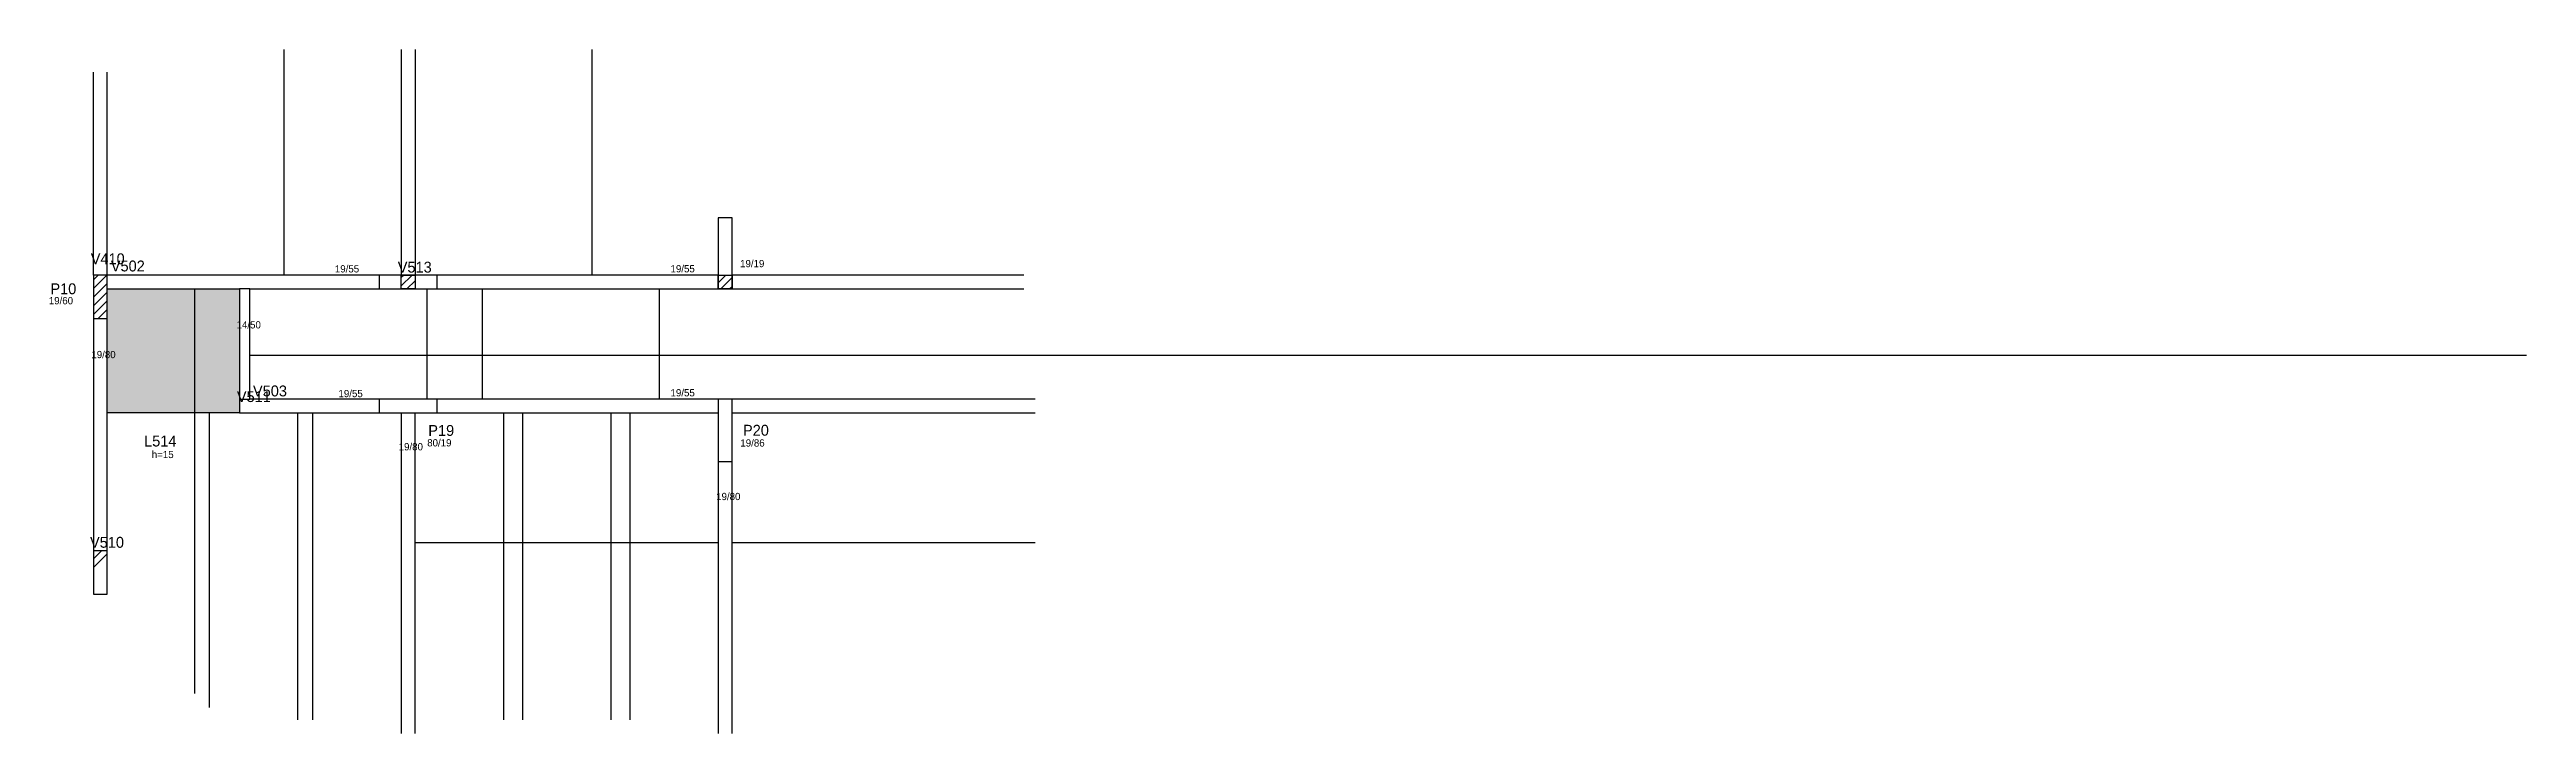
# Model space of a CAD drawing. Header units: metres. Extents: x 3548 to 6963, y 2555 to 3498.
import ezdxf

# ---------------------------------------------------------------- set-up
doc = ezdxf.new("R2010")
doc.units = ezdxf.units.M
for name, color, linetype in [('3', 7, 'Continuous'), ('4', 7, 'Continuous'), ('7', 7, 'Continuous'), ('Painéis', 7, 'Continuous'), ('REAPROVEITAMENTO', 7, 'Continuous')]:
    doc.layers.add(name, color=color, linetype=linetype)

msp = doc.modelspace()

# ---------------------------------------------------------------- hatches: boundary and pattern name
at = {"layer": 'REAPROVEITAMENTO'}
h = msp.add_hatch(color=7, dxfattribs=at)
h.dxf.hatch_style = 1
h.paths.add_polyline_path([(3809.7, 2996.9), (3627.2, 2996.9), (3627.2, 2996.9), (3627.2, 3167.9), (3627.2, 3167.9), (3809.7, 3167.9), (3809.7, 3167.9), (3809.7, 2996.9)])

# ---------------------------------------------------------------- linework, layer by layer
at = {"layer": '3', "color": 7, "lineweight": 25}
for p, q in [((4032.7, 3497.9), (4032.7, 3186.9)), ((4051.7, 3497.9), (4051.7, 3186.9)), ((3608.2, 3168.4), (3626.7, 3186.9)), ((3608.2, 3180.4), (3614.7, 3186.9)), ((4032.7, 3172.2), (4047.5, 3186.9)), ((4032.7, 3184.2), (4035.5, 3186.9)), ((4040.5, 3167.9), (4051.7, 3179.2)), ((4469.7, 3176.4), (4480.2, 3186.9)), ((4473.2, 3167.9), (4488.7, 3183.4)), ((3608.2, 3156.4), (3627.2, 3175.4)), ((3608.2, 3144.4), (3627.2, 3163.4)), ((3608.2, 3132.4), (3627.2, 3151.4)), ((4485.3, 3167.9), (4488.7, 3171.4)), ((3614.8, 3126.9), (3627.2, 3139.3)), ((3626.9, 3126.9), (3627.2, 3127.3)), ((3608.2, 2795.8), (3619.4, 2806.9)), ((3608.2, 2783.7), (3627.2, 2802.7))]:
    msp.add_line(p, q, dxfattribs=at)
for points in [[(3608.2, 3186.9), (3608.2, 3466.9)], [(3627.2, 3186.9), (3627.2, 3466.9)], [(3816.7, 3186.9), (3627.2, 3186.9)], [(4002.2, 3186.9), (3816.7, 3186.9)], [(4469.7, 3186.9), (4082.2, 3186.9)], [(4891.2, 3186.9), (4488.7, 3186.9)], [(3627.2, 3167.9), (3809.7, 3167.9)], [(3809.7, 3167.9), (3809.7, 2996.9)], [(3823.7, 3167.9), (3809.7, 3167.9)], [(3823.7, 3167.9), (4002.2, 3167.9)], [(3823.7, 3015.9), (3823.7, 3167.9)], [(4082.2, 3167.9), (4469.7, 3167.9)], [(4488.7, 3167.9), (4891.2, 3167.9)], [(3608.2, 3126.9), (3608.2, 2806.9)], [(3627.2, 2806.9), (3627.2, 3126.9)], [(3809.7, 3015.9), (3823.7, 3015.9)], [(4002.2, 3015.9), (3823.7, 3015.9)], [(4469.7, 3015.9), (4082.2, 3015.9)], [(4906.7, 3015.9), (4488.7, 3015.9)], [(3809.7, 2996.9), (4002.2, 2996.9)], [(4032.7, 2996.9), (4032.7, 2554.9)], [(4051.7, 2554.9), (4051.7, 2996.9)], [(4082.2, 2996.9), (4469.7, 2996.9)], [(4488.7, 2996.9), (4906.7, 2996.9)], [(4469.7, 2929.9), (4469.7, 2554.9)], [(4488.7, 2554.9), (4488.7, 2929.9)]]:
    msp.add_lwpolyline(points, dxfattribs=at)
at = {"layer": '7', "color": 7, "lineweight": 25}
for points in [[(4469.7, 3167.9), (4488.7, 3167.9), (4488.7, 3265.9), (4469.7, 3265.9), (4469.7, 3167.9)], [(3608.2, 3126.9), (3627.2, 3126.9), (3627.2, 3186.9), (3608.2, 3186.9), (3608.2, 3126.9)], [(4002.2, 3167.9), (4082.2, 3167.9), (4082.2, 3186.9), (4002.2, 3186.9), (4002.2, 3167.9)], [(4032.7, 3186.9), (4051.7, 3186.9), (4051.7, 3167.9), (4032.7, 3167.9), (4032.7, 3186.9)], [(4469.7, 3186.9), (4488.7, 3186.9), (4488.7, 3167.9), (4469.7, 3167.9), (4469.7, 3186.9)], [(4002.2, 2996.9), (4082.2, 2996.9), (4082.2, 3015.9), (4002.2, 3015.9), (4002.2, 2996.9)], [(4469.7, 2929.9), (4488.7, 2929.9), (4488.7, 3015.9), (4469.7, 3015.9), (4469.7, 2929.9)], [(3608.2, 2746.9), (3627.2, 2746.9), (3627.2, 2806.9), (3608.2, 2806.9), (3608.2, 2746.9)]]:
    msp.add_lwpolyline(points, dxfattribs=at)
at = {"layer": 'Painéis', "color": 7, "lineweight": 25}
for p, q in [((3871.2, 3186.9), (3871.2, 3497.9)), ((4295.7, 3186.9), (4295.7, 3497.9)), ((3748.2, 2609.9), (3748.2, 3167.9)), ((4067.7, 3167.9), (4067.7, 3015.9)), ((4144.2, 3167.9), (4144.2, 3015.9)), ((4388.2, 3167.9), (4388.2, 3015.9)), ((3823.7, 3076.4), (6962.7, 3076.4)), ((3809.7, 2996.9), (3627.2, 2996.9)), ((3768.2, 2590.9), (3768.2, 2996.9)), ((3890.2, 2573.9), (3890.2, 2996.9)), ((3910.7, 2573.9), (3910.7, 2996.9)), ((4173.7, 2996.9), (4173.7, 2573.9)), ((4199.7, 2996.9), (4199.7, 2573.9)), ((4321.7, 2996.9), (4321.7, 2573.9)), ((4347.7, 2996.9), (4347.7, 2573.9)), ((4469.6, 2817.9), (4051.6, 2817.9)), ((4906.6, 2817.9), (4488.6, 2817.9))]:
    msp.add_line(p, q, dxfattribs=at)

# ---------------------------------------------------------------- texts
at = {"layer": '3', "color": 7, "lineweight": 25}
for s, p in [('19/55', (3941.1, 3190.6)), ('19/55', (4403.9, 3190.7)), ('19/19', (4499.8, 3197.8)), ('19/60', (3546.7, 3146.7)), ('14/50', (3805.6, 3113.4)), ('19/80', (3605.4, 3072.4)), ('19/55', (3946.1, 3018.6)), ('19/55', (4403.9, 3019.7)), ('h=15', (3688.7, 2934.6)), ('19/80', (4029.1, 2945.3)), ('80/19', (4068.4, 2950.7)), ('19/86', (4500.2, 2950.5)), ('19/80', (4466.8, 2876.7))]:
    msp.add_text(s, height=10, dxfattribs=at).set_placement(p)
at = {"layer": '4', "color": 7, "lineweight": 25}
for s, p in [('V410', (3604.5, 3201.9)), ('V502', (3632.2, 3192)), ('V513', (4027.8, 3190.4)), ('P10', (3548.9, 3160.6)), ('V511', (3806, 3011.9)), ('V503', (3828.2, 3019.7)), ('P19', (4069.9, 2965.2)), ('P20', (4503.8, 2965.5)), ('L514', (3678.1, 2950.6)), ('V510', (3603.5, 2811))]:
    msp.add_text(s, height=15, dxfattribs=at).set_placement(p)

doc.saveas('drawing.dxf')
